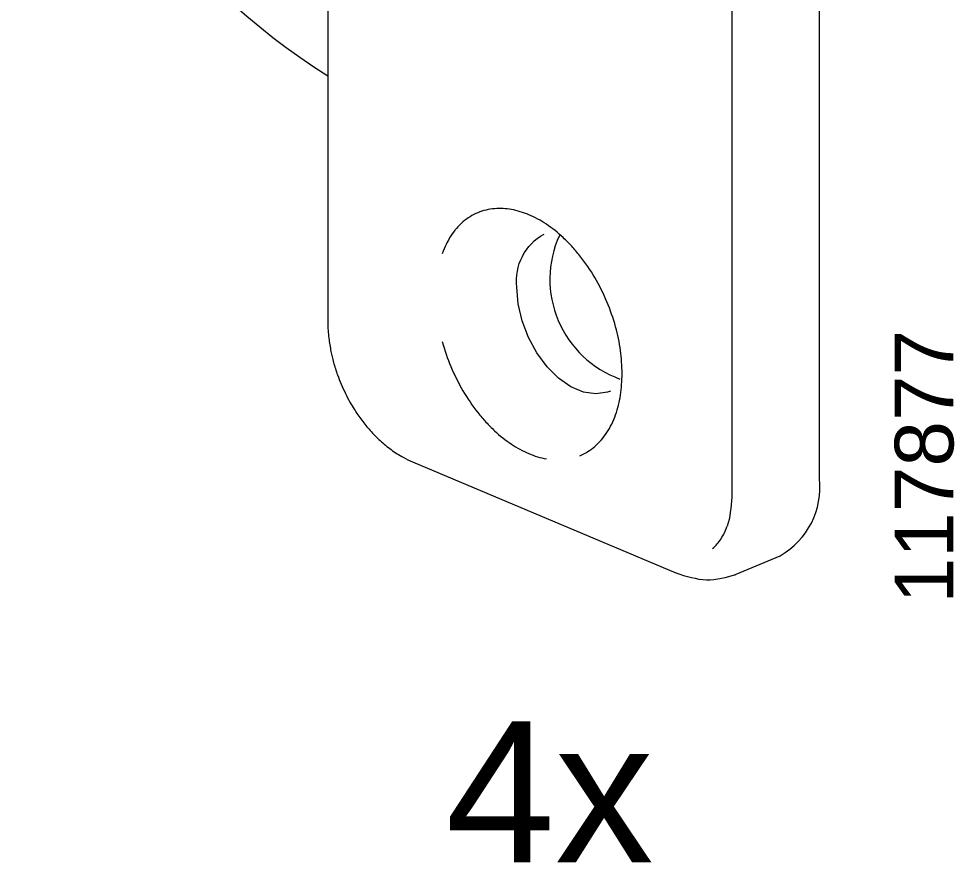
# Model space of a CAD drawing. Header units: metres. Extents: x -6.4 to 35.9, y -8.9 to 6.5.
# Drawn here: x 15.1876 to 15.6502, y 2.6449 to 3.0619 of the extents above; entities that cross this region are included whole.
import ezdxf

# ---------------------------------------------------------------- set-up
doc = ezdxf.new("R2010")
doc.units = ezdxf.units.M
doc.header["$MEASUREMENT"] = 0
doc.layers.add('PDF2_Geometry_Num_Penna__7_Num_Penna__7_Num_Penna__7_Num_Penna__7', color=7, linetype='Continuous', lineweight=18)
doc.layers.add('PDF2_Text_Num_Penna__7_Num_Penna__7_Num_Penna__7_Num_Penna__7', color=7, linetype='Continuous', lineweight=18)
doc.styles.add('GENERATED_STYLE_1', font='')
doc.styles.get('GENERATED_STYLE_1').set_extended_font_data('Arial')

msp = doc.modelspace()

# ---------------------------------------------------------------- linework, layer by layer
at = {"layer": 'PDF2_Geometry_Num_Penna__7_Num_Penna__7_Num_Penna__7_Num_Penna__7', "color": 7, "linetype": 'Continuous', "lineweight": 18, "flags": 128}
for points in [[(15.54160642368906, 2.786966664609173), (15.54235630962717, 2.787272674299853), (15.56401433471363, 2.796438367384821, 0.3011765398331929), (15.58349677146918, 2.834591179843978), (15.58349677146918, 3.529076388269315, 0.2790798484097055), (15.54011692422294, 3.602934476315353), (15.4099492685197, 3.657832398562018, 0.2085315485358411), (15.38605239868217, 3.658732586079653), (15.36439383294255, 3.649568514954176)], [(15.48512492832578, 2.897890852255239, 0.03530637182812418), (15.48270280215221, 2.909579773655405, 0.03160740580515961), (15.47842623562698, 2.921955324573528, 0.03334621515142926), (15.47244120510432, 2.933919979087204, 0.0345545440881336), (15.46507210248248, 2.944706009703918, 0.01771235247869263), (15.46104423641258, 2.949398879165223, 0.01907000198768118), (15.45681092214046, 2.953659226095535, 0.04005370031009142), (15.44847945688715, 2.960282227351406, 0.04773923977340285), (15.43984522586214, 2.964958877217803, 0.05639690187285176), (15.4312055883055, 2.967570231998693, 0.0663400136077534), (15.42287412305219, 2.967975721871502, 0.07763827581202228), (15.4146183492418, 2.965980711697281, 0.0803045384259356), (15.40724384008832, 2.961423005526905, 0.07203851434316996), (15.40125880956566, 2.954518864625888, 0.03040973221983378), (15.39891237483501, 2.95036124179669, 0.02902748866470085), (15.39698224304044, 2.94573865724667)], [(15.48020228126989, 2.877842892290412), (15.47865060668994, 2.877264393405204), (15.4729575288757, 2.876420974469763), (15.46685355465702, 2.877329271784854), (15.4606144171474, 2.879967659223929), (15.454521255992, 2.884200973496053), (15.44881736511449, 2.889856205588824), (15.44378388416002, 2.896673841983649), (15.43959922867264, 2.904361929972103), (15.43648506644947, 2.912596077655937), (15.43456574771817, 2.921003234352172), (15.4339061508584, 2.929215755909459, -0.3072719113105073), (15.44735111373441, 2.955455816558658)], [(15.34092029453223, 2.904006720843523, 0.01736294188848337), (15.34198538126481, 2.897367499992733, 0.01685094605080816), (15.34325591619961, 2.892020440203297, 0.02036477925915728), (15.34520767412073, 2.885824554946778, 0.008134311465514672), (15.34702426875091, 2.881158718143659)], [(15.39698170238728, 2.902285821823321, 0.03186563151013559), (15.4012582689125, 2.889899457841924, 0.03365468491369403), (15.40724329943516, 2.877951022923162, 0.03487260700668689), (15.41461780858864, 2.867159585774811, 0.01807015980554901), (15.41862945506362, 2.862461309781866, 0.01907534487069527), (15.42287358239902, 2.858206369383192, 0.03983699480341846), (15.43119423458906, 2.851583368127319, 0.0473007056219469), (15.43984468520897, 2.846901311729283, 0.05557664374384683), (15.44846810317071, 2.844289956948391)], [(15.46507048052299, 2.845883802475118, 0.07834961257767888), (15.47243958314483, 2.850436102113854, 0.06964794388337492), (15.47843002019913, 2.857356462609788, 0.02996297781256066), (15.48077104839815, 2.861514085438984, 0.02629839286570815), (15.48270658672435, 2.866125856925731, 0.04984477905940953), (15.48512330636629, 2.875760296303666)], [(15.35138733978233, 2.872308225853153, 0.01421433240199829), (15.35344182180456, 2.868864265200099, 0.02008506725475618), (15.35717232863441, 2.863452327031011, 0.02354343982896214), (15.36139482984325, 2.858294495848885, 0.02667485417601439), (15.36630396057006, 2.853336706337343, 0.02621862458475285), (15.37176455752388, 2.848860098141534, 0.03550713497106465), (15.37773336845163, 2.845070119463683, 0.02011501082456927), (15.3823462212447, 2.842840465816398), (15.51250306388467, 2.787937137038096)], [(15.53064414014096, 2.799965588625097, 0.06930848335536917), (15.53483960869162, 2.804782808314062, 0.06599061040017666), (15.53788889253515, 2.811038165418591)]]:
    msp.add_lwpolyline(points, format="xyb", dxfattribs=at)
for points in [[(15.54017044888615, 3.519895016242597), (15.54017044888615, 2.825409807817259)], [(15.34043478799119, 3.107636165823777), (15.34043478799119, 2.912357649610726)]]:
    msp.add_lwpolyline(points, dxfattribs=at)
at = {"layer": 'PDF2_Geometry_Num_Penna__7_Num_Penna__7_Num_Penna__7_Num_Penna__7', "color": 7, "linetype": 'Continuous', "lineweight": 18}
for centre, radius, start, end in [((15.53098277450831, 3.333920154380561), 0.3556650528486536, 195.0981086110004, 237.6056439836942), ((15.50270885468039, 2.933133703071357), 0.0524803868078898, 155.6655215785216, 250.0912254685639)]:
    msp.add_arc(centre, radius, start, end, dxfattribs=at)
for points in [[(15.34047695893796, 2.912348999160107), (15.34075830644978, 2.912348999160107), (15.34015776163195, 2.911521799819578), (15.34043370668486, 2.911521799819578)], [(15.34043370668486, 2.911521799819578), (15.3403526087103, 2.909078047519451), (15.34060130916562, 2.90653697764985), (15.34092029453222, 2.904006720843523)], [(15.4859359080714, 2.886488477031858), (15.48578993171719, 2.890262236114797), (15.48562773576807, 2.894041401729375), (15.48512492832578, 2.897890852255239)], [(15.48512330636629, 2.875760296303666), (15.48563152034021, 2.879188037361811), (15.4857883097577, 2.882842852748723), (15.48593428611191, 2.886486855072366)], [(15.34702426875091, 2.881158718143659), (15.3484083408501, 2.878158093084874), (15.34979241294929, 2.875168281089366), (15.35138733978234, 2.872308225853153)], [(15.54017044888615, 2.825408726510933), (15.53973792635515, 2.820359025961555), (15.53929459076088, 2.815293105817263), (15.53788889253515, 2.811038165418591)], [(15.51254631613777, 2.787917132871037), (15.51763386240861, 2.786295173379802), (15.52273762827436, 2.784689433483479), (15.52763594593788, 2.784554270192544)], [(15.52763594593789, 2.784554270192542), (15.53264239423417, 2.784413700369971), (15.53742717473331, 2.785803179000794), (15.54221736176409, 2.787214283758168)]]:
    msp.add_open_spline(points, degree=3, dxfattribs=at)

# ---------------------------------------------------------------- texts
at = {"layer": 'PDF2_Text_Num_Penna__7_Num_Penna__7_Num_Penna__7_Num_Penna__7', "color": 7, "linetype": 'Continuous', "lineweight": 18, "insert": (15.65016472656089, 2.77283993809368), "char_height": 0.02902540173643673, "attachment_point": 7, "rotation": 90, "style": 'GENERATED_STYLE_1'}
msp.add_mtext('\\A1;{\\pql;\\fArial|b0|i0|c0|p34;117877}', dxfattribs=at)
at = {"layer": 'PDF2_Text_Num_Penna__7_Num_Penna__7_Num_Penna__7_Num_Penna__7', "color": 7, "linetype": 'Continuous', "lineweight": 18, "insert": (15.39867502809613, 2.644877990066032), "char_height": 0.06966189299268806, "attachment_point": 7, "style": 'GENERATED_STYLE_1'}
msp.add_mtext('\\A1;{\\pql;\\fArial|b0|i0|c0|p34;4x}', dxfattribs=at)

doc.saveas('drawing.dxf')
